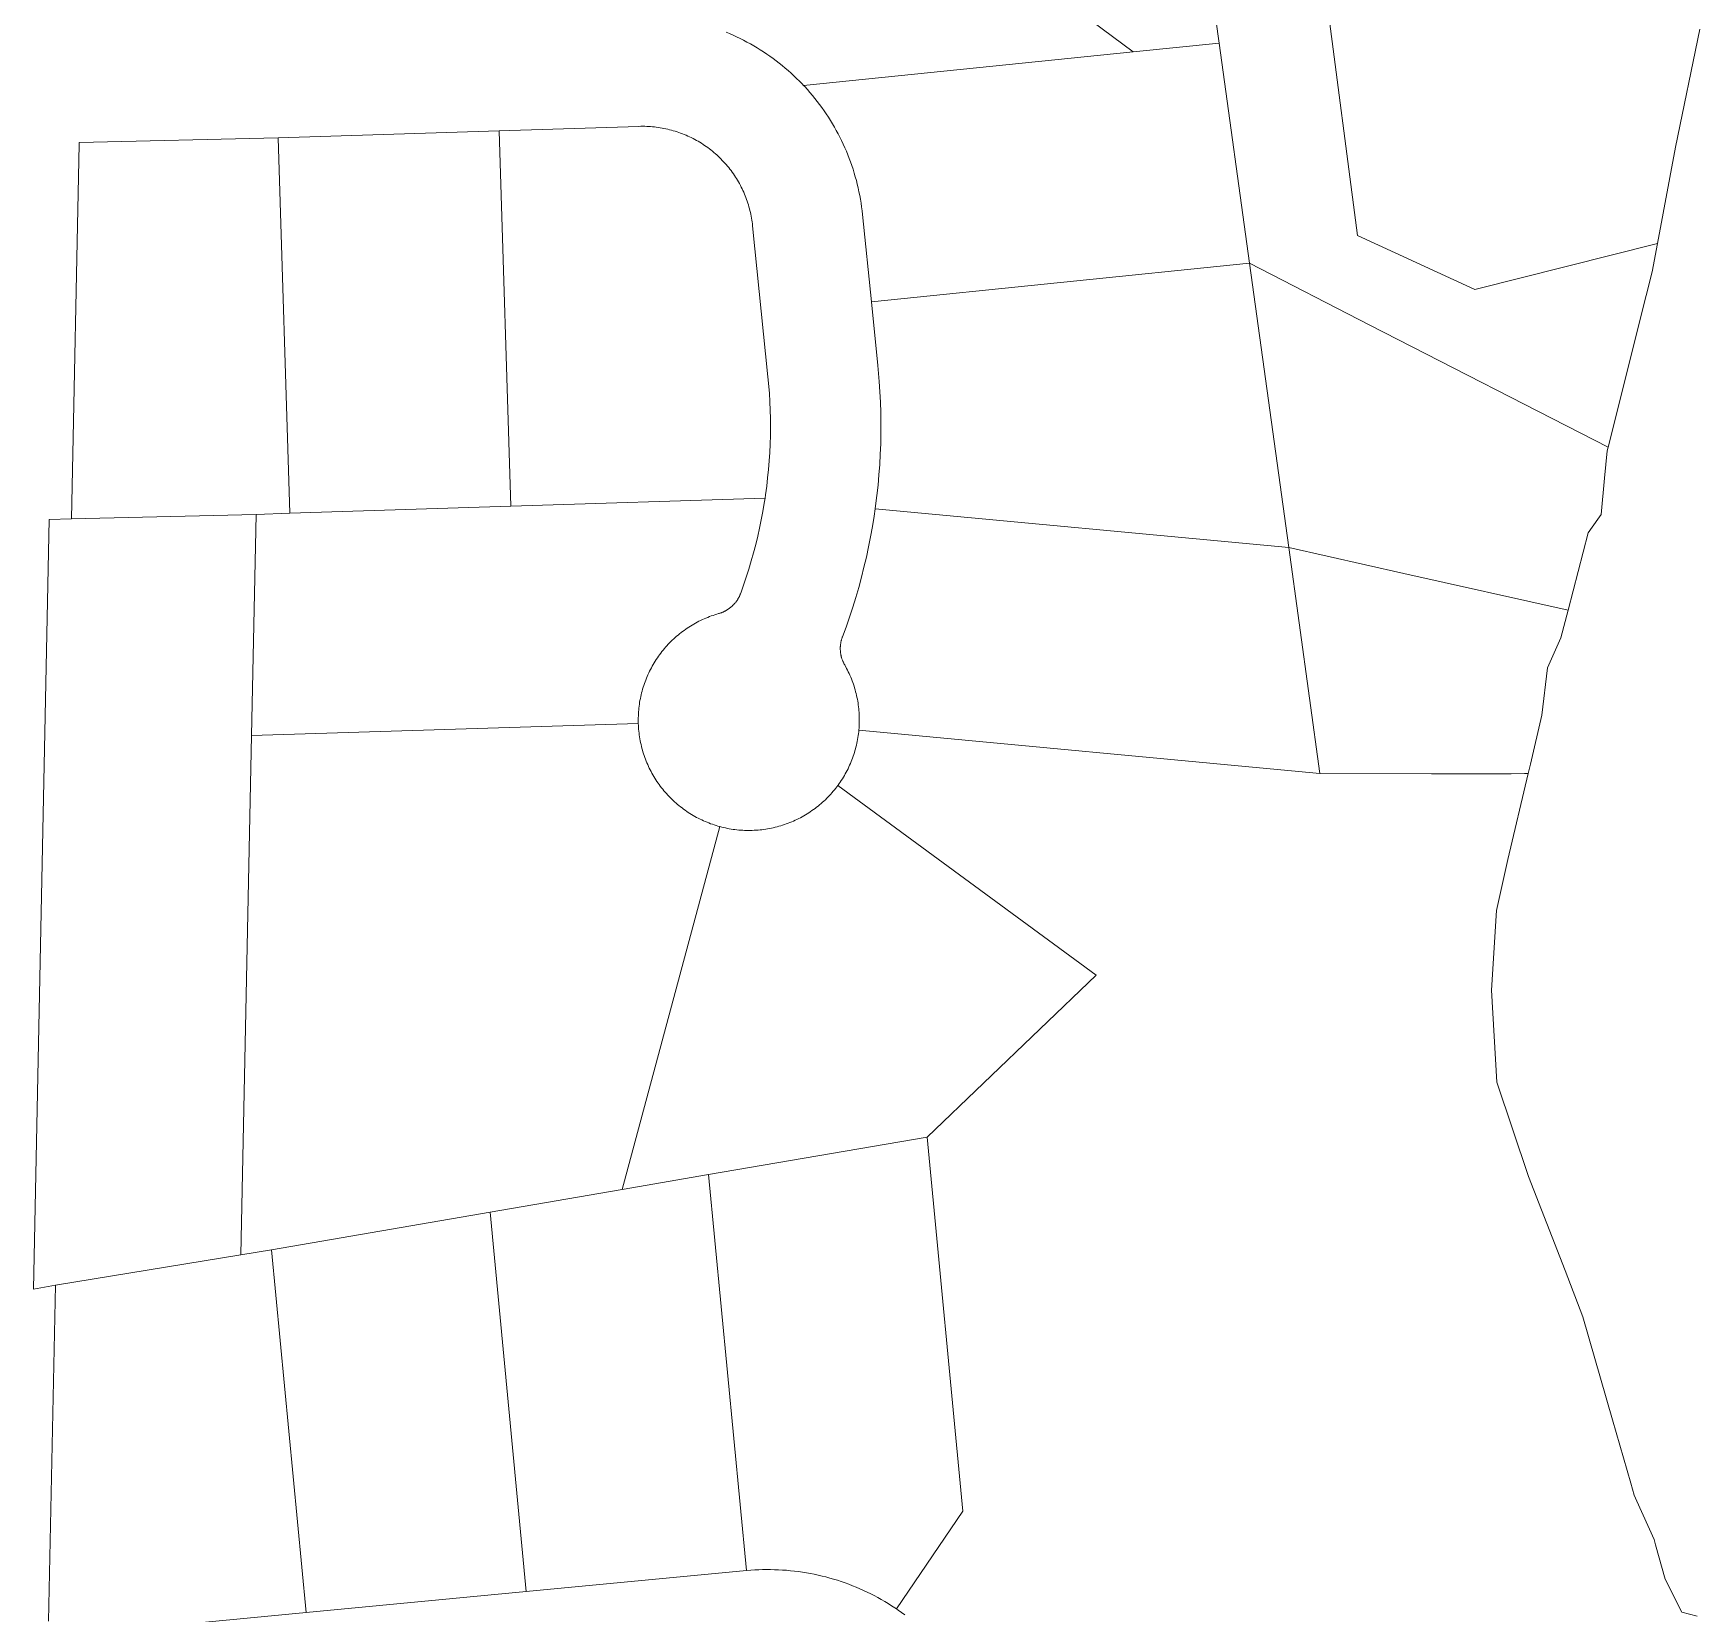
# Model space of a CAD drawing. Header units: feet. Extents: x 865220 to 2774701, y -2240498 to 961524.
# Drawn here: x 2770426 to 2771180, y 957282 to 957997 of the extents above; entities that cross this region are included whole.
import ezdxf

# ---------------------------------------------------------------- set-up
doc = ezdxf.new("R2010")
doc.units = ezdxf.units.FT
doc.header["$LTSCALE"] = 0.015
doc.header["$MEASUREMENT"] = 0
doc.layers.add('Parcels', color=7, linetype='Continuous', lineweight=0)

msp = doc.modelspace()

# ---------------------------------------------------------------- linework, layer by layer
at = {"layer": 'Parcels', "lineweight": 5, "ltscale": 100}
for p, q in [((2770962.39, 957992.75), (2770940.02, 958155.09)), ((2770940.02, 958155.09), (2770962.39, 957992.75)), ((2770763.57, 958107.96), (2770923.44, 957988.79)), ((2771008.45, 958032.2), (2771024.97, 957905.66)), ((2771024.97, 957905.66), (2771008.45, 958032.2)), ((2770739.33, 957997.71), (2770740.94, 957997.04)), ((2770740.94, 957997.04), (2770742.54, 957996.34)), ((2770742.54, 957996.34), (2770744.13, 957995.61)), ((2770744.13, 957995.61), (2770745.7, 957994.85)), ((2770745.7, 957994.85), (2770747.26, 957994.07)), ((2771168.75, 957945.74), (2771179.72, 957999.06)), ((2770747.26, 957994.07), (2770748.81, 957993.25)), ((2770748.81, 957993.25), (2770750.34, 957992.42)), ((2770750.34, 957992.42), (2770751.86, 957991.55)), ((2770751.86, 957991.55), (2770753.36, 957990.66)), ((2770753.36, 957990.66), (2770754.84, 957989.74)), ((2770754.84, 957989.74), (2770756.31, 957988.8)), ((2770756.31, 957988.8), (2770757.77, 957987.83)), ((2770757.77, 957987.83), (2770759.2, 957986.84)), ((2770759.2, 957986.84), (2770760.62, 957985.82)), ((2770774.42, 957973.62), (2770923.44, 957988.79)), ((2770923.44, 957988.79), (2770962.39, 957992.75)), ((2770923.44, 957988.79), (2770923.44, 957988.79)), ((2770976.12, 957893.14), (2770962.39, 957992.75)), ((2770962.39, 957992.75), (2770976.12, 957893.14)), ((2770760.62, 957985.82), (2770762.02, 957984.77)), ((2770762.02, 957984.77), (2770763.4, 957983.71)), ((2770763.4, 957983.71), (2770764.77, 957982.62)), ((2770764.77, 957982.62), (2770766.11, 957981.5)), ((2770766.11, 957981.5), (2770767.44, 957980.36)), ((2770767.44, 957980.36), (2770768.74, 957979.2)), ((2770768.74, 957979.2), (2770770.02, 957978.02)), ((2770770.02, 957978.02), (2770771.29, 957976.81)), ((2770771.29, 957976.81), (2770772.53, 957975.58)), ((2770772.53, 957975.58), (2770773.75, 957974.33)), ((2770773.75, 957974.33), (2770774.42, 957973.62)), ((2770774.42, 957973.62), (2770774.95, 957973.06)), ((2770774.95, 957973.06), (2770776.12, 957971.77)), ((2770776.12, 957971.77), (2770777.27, 957970.46)), ((2770777.27, 957970.46), (2770778.4, 957969.13)), ((2770778.4, 957969.13), (2770779.51, 957967.78)), ((2770779.51, 957967.78), (2770780.59, 957966.41)), ((2770780.59, 957966.41), (2770781.65, 957965.02)), ((2770781.65, 957965.02), (2770782.69, 957963.61)), ((2770782.69, 957963.61), (2770783.7, 957962.18)), ((2770783.7, 957962.18), (2770784.68, 957960.74)), ((2770784.68, 957960.74), (2770785.64, 957959.28)), ((2770785.64, 957959.28), (2770786.57, 957957.81)), ((2770786.57, 957957.81), (2770787.48, 957956.31)), ((2770536.74, 957949.94), (2770446.76, 957947.78)), ((2770636.68, 957953.1), (2770536.74, 957949.94)), ((2770536.74, 957949.94), (2770542.12, 957780.04)), ((2770699.96, 957955.1), (2770636.68, 957953.1)), ((2770642.06, 957783.2), (2770636.68, 957953.1)), ((2770700.83, 957955.12), (2770699.96, 957955.1)), ((2770701.71, 957955.13), (2770700.83, 957955.12)), ((2770702.58, 957955.12), (2770701.71, 957955.13)), ((2770703.45, 957955.09), (2770702.58, 957955.12)), ((2770704.33, 957955.05), (2770703.45, 957955.09)), ((2770705.2, 957954.99), (2770704.33, 957955.05)), ((2770706.07, 957954.92), (2770705.2, 957954.99)), ((2770706.94, 957954.84), (2770706.07, 957954.92)), ((2770707.81, 957954.73), (2770706.94, 957954.84)), ((2770708.67, 957954.62), (2770707.81, 957954.73)), ((2770709.54, 957954.48), (2770708.67, 957954.62)), ((2770710.4, 957954.34), (2770709.54, 957954.48)), ((2770711.26, 957954.18), (2770710.4, 957954.34)), ((2770712.11, 957954), (2770711.26, 957954.18)), ((2770712.97, 957953.81), (2770712.11, 957954)), ((2770713.81, 957953.6), (2770712.97, 957953.81)), ((2770714.66, 957953.38), (2770713.81, 957953.6)), ((2770715.5, 957953.14), (2770714.66, 957953.38)), ((2770716.34, 957952.89), (2770715.5, 957953.14)), ((2770717.17, 957952.63), (2770716.34, 957952.89)), ((2770718, 957952.35), (2770717.17, 957952.63)), ((2770718.82, 957952.05), (2770718, 957952.35)), ((2770719.64, 957951.74), (2770718.82, 957952.05)), ((2770720.45, 957951.42), (2770719.64, 957951.74)), ((2770721.26, 957951.08), (2770720.45, 957951.42)), ((2770722.06, 957950.73), (2770721.26, 957951.08)), ((2770722.85, 957950.37), (2770722.06, 957950.73)), ((2770723.64, 957949.99), (2770722.85, 957950.37)), ((2770724.42, 957949.6), (2770723.64, 957949.99)), ((2770725.19, 957949.19), (2770724.42, 957949.6)), ((2770725.96, 957948.77), (2770725.19, 957949.19)), ((2770787.48, 957956.31), (2770788.36, 957954.81)), ((2770788.36, 957954.81), (2770789.22, 957953.28)), ((2770789.22, 957953.28), (2770790.04, 957951.75)), ((2770790.04, 957951.75), (2770790.85, 957950.19)), ((2770790.85, 957950.19), (2770791.62, 957948.63)), ((2770446.74, 957947.09), (2770443.25, 957777.6)), ((2770446.76, 957947.78), (2770446.74, 957947.09)), ((2770726.72, 957948.34), (2770725.96, 957948.77)), ((2770727.47, 957947.89), (2770726.72, 957948.34)), ((2770728.21, 957947.43), (2770727.47, 957947.89)), ((2770728.95, 957946.96), (2770728.21, 957947.43)), ((2770729.67, 957946.48), (2770728.95, 957946.96)), ((2770730.39, 957945.98), (2770729.67, 957946.48)), ((2770731.1, 957945.47), (2770730.39, 957945.98)), ((2770731.8, 957944.95), (2770731.1, 957945.47)), ((2770732.49, 957944.41), (2770731.8, 957944.95)), ((2770733.18, 957943.87), (2770732.49, 957944.41)), ((2770733.85, 957943.31), (2770733.18, 957943.87)), ((2770734.51, 957942.74), (2770733.85, 957943.31)), ((2770735.16, 957942.16), (2770734.51, 957942.74)), ((2770735.81, 957941.56), (2770735.16, 957942.16)), ((2770736.44, 957940.96), (2770735.81, 957941.56)), ((2770791.62, 957948.63), (2770792.37, 957947.05)), ((2770792.37, 957947.05), (2770793.08, 957945.46)), ((2770793.08, 957945.46), (2770793.78, 957943.86)), ((2770793.78, 957943.86), (2770794.44, 957942.24)), ((2770794.44, 957942.24), (2770795.07, 957940.61)), ((2771160.66, 957902.18), (2771168.75, 957945.74)), ((2770737.06, 957940.35), (2770736.44, 957940.96)), ((2770737.67, 957939.72), (2770737.06, 957940.35)), ((2770738.27, 957939.09), (2770737.67, 957939.72)), ((2770738.86, 957938.44), (2770738.27, 957939.09)), ((2770739.43, 957937.78), (2770738.86, 957938.44)), ((2770740, 957937.12), (2770739.43, 957937.78)), ((2770740.55, 957936.44), (2770740, 957937.12)), ((2770741.1, 957935.76), (2770740.55, 957936.44)), ((2770741.62, 957935.06), (2770741.1, 957935.76)), ((2770742.14, 957934.36), (2770741.62, 957935.06)), ((2770742.65, 957933.64), (2770742.14, 957934.36)), ((2770795.07, 957940.61), (2770795.68, 957938.98)), ((2770795.68, 957938.98), (2770796.26, 957937.33)), ((2770796.26, 957937.33), (2770796.81, 957935.67)), ((2770796.81, 957935.67), (2770797.33, 957934)), ((2770797.33, 957934), (2770797.82, 957932.33)), ((2770743.14, 957932.92), (2770742.65, 957933.64)), ((2770743.62, 957932.19), (2770743.14, 957932.92)), ((2770744.09, 957931.45), (2770743.62, 957932.19)), ((2770744.54, 957930.71), (2770744.09, 957931.45)), ((2770744.98, 957929.95), (2770744.54, 957930.71)), ((2770745.41, 957929.19), (2770744.98, 957929.95)), ((2770745.82, 957928.42), (2770745.41, 957929.19)), ((2770746.23, 957927.64), (2770745.82, 957928.42)), ((2770746.61, 957926.86), (2770746.23, 957927.64)), ((2770746.99, 957926.07), (2770746.61, 957926.86)), ((2770797.82, 957932.33), (2770798.28, 957930.64)), ((2770798.28, 957930.64), (2770798.71, 957928.95)), ((2770798.71, 957928.95), (2770799.11, 957927.25)), ((2770799.11, 957927.25), (2770799.48, 957925.54)), ((2770747.35, 957925.27), (2770746.99, 957926.07)), ((2770747.69, 957924.47), (2770747.35, 957925.27)), ((2770748.02, 957923.66), (2770747.69, 957924.47)), ((2770748.34, 957922.85), (2770748.02, 957923.66)), ((2770748.64, 957922.03), (2770748.34, 957922.85)), ((2770748.93, 957921.21), (2770748.64, 957922.03)), ((2770749.21, 957920.38), (2770748.93, 957921.21)), ((2770749.47, 957919.54), (2770749.21, 957920.38)), ((2770749.71, 957918.7), (2770749.47, 957919.54)), ((2770799.48, 957925.54), (2770799.83, 957923.83)), ((2770799.83, 957923.83), (2770800.14, 957922.11)), ((2770800.14, 957922.11), (2770800.42, 957920.39)), ((2770800.42, 957920.39), (2770800.67, 957918.66)), ((2770749.94, 957917.86), (2770749.71, 957918.7)), ((2770750.16, 957917.01), (2770749.94, 957917.86)), ((2770750.36, 957916.16), (2770750.16, 957917.01)), ((2770750.55, 957915.31), (2770750.36, 957916.16)), ((2770750.72, 957914.45), (2770750.55, 957915.31)), ((2770750.88, 957913.59), (2770750.72, 957914.45)), ((2770751.02, 957912.73), (2770750.88, 957913.59)), ((2770751.14, 957911.87), (2770751.02, 957912.73)), ((2770751.25, 957911), (2770751.14, 957911.87)), ((2770800.67, 957918.66), (2770800.9, 957916.93)), ((2770800.9, 957916.93), (2770801.09, 957915.19)), ((2770801.09, 957915.19), (2770805.1, 957875.73)), ((2770751.35, 957910.13), (2770751.25, 957911)), ((2770758.3, 957841.82), (2770751.35, 957910.13)), ((2771024.97, 957905.66), (2771078.03, 957881.35)), ((2771078.03, 957881.35), (2771024.97, 957905.66)), ((2771078.03, 957881.35), (2771160.66, 957902.18)), ((2771160.66, 957902.18), (2771078.03, 957881.35)), ((2771158.26, 957889.27), (2771160.66, 957902.18)), ((2771160.66, 957902.18), (2771160.66, 957902.18)), ((2770976.12, 957893.14), (2770805.1, 957875.73)), ((2770976.12, 957893.14), (2770976.12, 957893.14)), ((2771030.52, 957865.23), (2770976.12, 957893.14)), ((2770976.12, 957893.14), (2770993.84, 957764.53)), ((2770976.12, 957893.14), (2771030.52, 957865.23)), ((2771152.86, 957867.85), (2771158.26, 957889.27)), ((2770805.1, 957875.73), (2770808.04, 957846.88)), ((2771146.77, 957843.66), (2771152.86, 957867.85)), ((2771138.27, 957809.94), (2771030.52, 957865.23)), ((2771030.52, 957865.23), (2771138.27, 957809.94)), ((2770808.04, 957846.88), (2770808.67, 957839.75)), ((2771138.27, 957809.94), (2771146.77, 957843.66)), ((2770758.93, 957834.38), (2770758.3, 957841.82)), ((2770808.67, 957839.75), (2770808.98, 957835.05)), ((2770759.16, 957830.55), (2770758.93, 957834.38)), ((2770759.32, 957826.72), (2770759.16, 957830.55)), ((2770808.98, 957835.05), (2770809.21, 957830.35)), ((2770809.21, 957830.35), (2770809.36, 957825.64)), ((2770759.41, 957822.88), (2770759.32, 957826.72)), ((2770759.43, 957819.05), (2770759.41, 957822.88)), ((2770809.36, 957825.64), (2770809.42, 957820.94)), ((2770809.42, 957820.94), (2770809.41, 957816.23)), ((2770759.28, 957811.38), (2770759.39, 957815.21)), ((2770759.39, 957815.21), (2770759.43, 957819.05)), ((2770809.41, 957816.23), (2770809.31, 957811.52)), ((2770758.86, 957803.72), (2770759.1, 957807.55)), ((2770759.1, 957807.55), (2770759.28, 957811.38)), ((2770809.12, 957806.82), (2770808.86, 957802.12)), ((2770809.31, 957811.52), (2770809.12, 957806.82)), ((2771136.73, 957795.87), (2771137.86, 957808.31)), ((2771137.86, 957808.31), (2771138.27, 957809.94)), ((2770758.17, 957796.08), (2770758.55, 957799.9)), ((2770758.55, 957799.9), (2770758.86, 957803.72)), ((2770808.86, 957802.12), (2770808.52, 957797.42)), ((2770757.22, 957788.47), (2770757.73, 957792.27)), ((2770757.73, 957792.27), (2770758.17, 957796.08)), ((2770808.09, 957792.73), (2770807.58, 957788.05)), ((2770808.52, 957797.42), (2770808.09, 957792.73)), ((2771135.23, 957779.5), (2771136.73, 957795.87)), ((2770542.12, 957780.04), (2770642.06, 957783.2)), ((2770642.06, 957783.2), (2770542.12, 957780.04)), ((2770756.98, 957786.83), (2770642.06, 957783.2)), ((2770642.06, 957783.2), (2770642.06, 957783.2)), ((2770756, 957780.9), (2770756.64, 957784.68)), ((2770756.64, 957784.68), (2770756.98, 957786.83)), ((2770756.98, 957786.83), (2770757.22, 957788.47)), ((2770756.98, 957786.83), (2770756.98, 957786.83)), ((2770806.99, 957783.38), (2770806.8, 957782.12)), ((2770807.58, 957788.05), (2770806.99, 957783.38)), ((2770433.21, 957777.28), (2770426.04, 957429.09)), ((2770443.25, 957777.6), (2770433.21, 957777.28)), ((2770443.37, 957777.6), (2770443.25, 957777.6)), ((2770443.37, 957777.6), (2770526.84, 957779.56)), ((2770526.84, 957779.56), (2770524.78, 957679.45)), ((2770524.78, 957679.45), (2770526.84, 957779.56)), ((2770542.12, 957780.04), (2770526.84, 957779.56)), ((2770542.12, 957780.04), (2770542.12, 957780.04)), ((2770754.52, 957773.37), (2770755.29, 957777.13)), ((2770755.29, 957777.13), (2770756, 957780.9)), ((2770806.32, 957778.73), (2770805.56, 957774.08)), ((2770806.8, 957782.12), (2770806.32, 957778.73)), ((2770993.84, 957764.53), (2770806.8, 957782.12)), ((2771129.3, 957771.22), (2771133.68, 957777.34)), ((2771133.68, 957777.34), (2771135.23, 957779.5)), ((2771133.68, 957777.34), (2771133.68, 957777.34)), ((2770752.78, 957765.91), (2770753.68, 957769.63)), ((2770753.68, 957769.63), (2770754.52, 957773.37)), ((2770804.73, 957769.45), (2770803.81, 957764.83)), ((2770805.56, 957774.08), (2770804.73, 957769.45)), ((2771120.17, 957736.29), (2771129.3, 957771.22)), ((2770750.77, 957758.5), (2770751.81, 957762.2)), ((2770751.81, 957762.2), (2770752.78, 957765.91)), ((2770803.81, 957764.83), (2770802.82, 957760.23)), ((2770993.84, 957764.53), (2770993.84, 957764.53)), ((2771045.95, 957752.88), (2770993.84, 957764.53)), ((2770993.84, 957764.53), (2771007.92, 957662.27)), ((2770748.51, 957751.17), (2770749.68, 957754.83)), ((2770749.68, 957754.83), (2770750.77, 957758.5)), ((2770801.74, 957755.64), (2770800.58, 957751.08)), ((2770802.82, 957760.23), (2770801.74, 957755.64)), ((2770746, 957743.93), (2770747.29, 957747.54)), ((2770747.29, 957747.54), (2770748.51, 957751.17)), ((2770799.35, 957746.54), (2770798.04, 957742.02)), ((2770800.58, 957751.08), (2770799.35, 957746.54)), ((2771120.17, 957736.29), (2771045.95, 957752.88)), ((2770741.92, 957737.91), (2770742.11, 957738.09)), ((2770742.11, 957738.09), (2770742.3, 957738.27)), ((2770742.3, 957738.27), (2770742.49, 957738.45)), ((2770742.49, 957738.45), (2770742.67, 957738.64)), ((2770742.67, 957738.64), (2770742.86, 957738.83)), ((2770742.86, 957738.83), (2770743.03, 957739.02)), ((2770743.03, 957739.02), (2770743.21, 957739.21)), ((2770743.21, 957739.21), (2770743.38, 957739.41)), ((2770743.38, 957739.41), (2770743.55, 957739.61)), ((2770743.55, 957739.61), (2770743.71, 957739.82)), ((2770743.71, 957739.82), (2770743.87, 957740.03)), ((2770743.87, 957740.03), (2770744.03, 957740.24)), ((2770744.03, 957740.24), (2770744.18, 957740.45)), ((2770744.18, 957740.45), (2770744.33, 957740.66)), ((2770744.33, 957740.66), (2770744.47, 957740.88)), ((2770744.47, 957740.88), (2770744.61, 957741.1)), ((2770744.61, 957741.1), (2770744.75, 957741.33)), ((2770744.75, 957741.33), (2770744.88, 957741.55)), ((2770744.88, 957741.55), (2770745.01, 957741.78)), ((2770745.01, 957741.78), (2770745.14, 957742.01)), ((2770745.14, 957742.01), (2770745.26, 957742.24)), ((2770745.26, 957742.24), (2770745.38, 957742.47)), ((2770745.38, 957742.47), (2770745.49, 957742.71)), ((2770745.49, 957742.71), (2770745.6, 957742.95)), ((2770745.6, 957742.95), (2770745.71, 957743.19)), ((2770745.71, 957743.19), (2770745.81, 957743.43)), ((2770745.81, 957743.43), (2770745.9, 957743.67)), ((2770745.9, 957743.67), (2770746, 957743.93)), ((2770798.04, 957742.02), (2770796.64, 957737.52)), ((2770725.54, 957730.36), (2770726.31, 957730.77)), ((2770726.31, 957730.77), (2770727.08, 957731.18)), ((2770727.08, 957731.18), (2770727.86, 957731.56)), ((2770727.86, 957731.56), (2770728.65, 957731.94)), ((2770728.65, 957731.94), (2770729.45, 957732.29)), ((2770729.45, 957732.29), (2770730.25, 957732.64)), ((2770730.25, 957732.64), (2770731.05, 957732.97)), ((2770731.05, 957732.97), (2770731.87, 957733.29)), ((2770731.87, 957733.29), (2770732.69, 957733.59)), ((2770732.69, 957733.59), (2770733.51, 957733.88)), ((2770733.51, 957733.88), (2770734.34, 957734.15)), ((2770734.34, 957734.15), (2770735.17, 957734.41)), ((2770735.17, 957734.41), (2770736.01, 957734.66)), ((2770736.01, 957734.66), (2770736.26, 957734.73)), ((2770736.26, 957734.73), (2770736.51, 957734.81)), ((2770736.51, 957734.81), (2770736.76, 957734.89)), ((2770736.76, 957734.89), (2770737, 957734.98)), ((2770737, 957734.98), (2770737.25, 957735.07)), ((2770737.25, 957735.07), (2770737.49, 957735.17)), ((2770737.49, 957735.17), (2770737.74, 957735.27)), ((2770737.74, 957735.27), (2770737.98, 957735.37)), ((2770737.98, 957735.37), (2770738.21, 957735.48)), ((2770738.21, 957735.48), (2770738.45, 957735.59)), ((2770738.45, 957735.59), (2770738.69, 957735.71)), ((2770738.69, 957735.71), (2770738.92, 957735.83)), ((2770738.92, 957735.83), (2770739.15, 957735.95)), ((2770739.15, 957735.95), (2770739.38, 957736.08)), ((2770739.38, 957736.08), (2770739.6, 957736.21)), ((2770739.6, 957736.21), (2770739.83, 957736.35)), ((2770739.83, 957736.35), (2770740.05, 957736.49)), ((2770740.05, 957736.49), (2770740.27, 957736.63)), ((2770740.27, 957736.63), (2770740.48, 957736.78)), ((2770740.48, 957736.78), (2770740.7, 957736.93)), ((2770740.7, 957736.93), (2770740.91, 957737.08)), ((2770740.91, 957737.08), (2770741.12, 957737.24)), ((2770741.12, 957737.24), (2770741.32, 957737.4)), ((2770741.32, 957737.4), (2770741.52, 957737.57)), ((2770741.52, 957737.57), (2770741.72, 957737.74)), ((2770741.72, 957737.74), (2770741.92, 957737.91)), ((2770795.17, 957733.05), (2770793.62, 957728.6)), ((2770796.64, 957737.52), (2770795.17, 957733.05)), ((2771116.88, 957723.7), (2771120.17, 957736.29)), ((2770715.02, 957722.63), (2770715.66, 957723.23)), ((2770715.66, 957723.23), (2770716.3, 957723.82)), ((2770716.3, 957723.82), (2770716.96, 957724.39)), ((2770716.96, 957724.39), (2770717.62, 957724.96)), ((2770717.62, 957724.96), (2770718.3, 957725.51)), ((2770718.3, 957725.51), (2770718.98, 957726.05)), ((2770718.98, 957726.05), (2770719.68, 957726.58)), ((2770719.68, 957726.58), (2770720.38, 957727.1)), ((2770720.38, 957727.1), (2770721.09, 957727.6)), ((2770721.09, 957727.6), (2770721.81, 957728.09)), ((2770721.81, 957728.09), (2770722.54, 957728.57)), ((2770722.54, 957728.57), (2770723.28, 957729.04)), ((2770723.28, 957729.04), (2770724.02, 957729.49)), ((2770724.02, 957729.49), (2770724.78, 957729.93)), ((2770724.78, 957729.93), (2770725.54, 957730.36)), ((2770791.59, 957722.94), (2770791.52, 957722.69)), ((2770791.66, 957723.19), (2770791.59, 957722.94)), ((2770791.74, 957723.44), (2770791.66, 957723.19)), ((2770791.82, 957723.69), (2770791.74, 957723.44)), ((2770791.91, 957723.94), (2770791.82, 957723.69)), ((2770792, 957724.18), (2770791.91, 957723.94)), ((2770793.62, 957728.6), (2770792, 957724.18)), ((2771110.85, 957710.17), (2771116.88, 957723.7)), ((2770708.28, 957714.64), (2770708.77, 957715.36)), ((2770708.77, 957715.36), (2770709.28, 957716.07)), ((2770709.28, 957716.07), (2770709.81, 957716.77)), ((2770709.81, 957716.77), (2770710.34, 957717.46)), ((2770710.34, 957717.46), (2770710.88, 957718.14)), ((2770710.88, 957718.14), (2770711.44, 957718.81)), ((2770711.44, 957718.81), (2770712.01, 957719.48)), ((2770712.01, 957719.48), (2770712.59, 957720.13)), ((2770712.59, 957720.13), (2770713.18, 957720.77)), ((2770713.18, 957720.77), (2770713.78, 957721.4)), ((2770713.78, 957721.4), (2770714.4, 957722.02)), ((2770714.4, 957722.02), (2770715.02, 957722.63)), ((2770791.04, 957719.59), (2770791.03, 957719.33)), ((2770791.03, 957719.33), (2770791.03, 957719.07)), ((2770791.03, 957719.07), (2770791.03, 957718.8)), ((2770791.03, 957718.8), (2770791.03, 957718.54)), ((2770791.03, 957718.54), (2770791.04, 957718.28)), ((2770791.06, 957719.85), (2770791.04, 957719.59)), ((2770791.04, 957718.28), (2770791.05, 957718.02)), ((2770791.05, 957718.02), (2770791.07, 957717.76)), ((2770791.08, 957720.11), (2770791.06, 957719.85)), ((2770791.07, 957717.76), (2770791.09, 957717.5)), ((2770791.1, 957720.37), (2770791.08, 957720.11)), ((2770791.09, 957717.5), (2770791.12, 957717.24)), ((2770791.13, 957720.63), (2770791.1, 957720.37)), ((2770791.12, 957717.24), (2770791.15, 957716.98)), ((2770791.16, 957720.89), (2770791.13, 957720.63)), ((2770791.15, 957716.98), (2770791.18, 957716.72)), ((2770791.2, 957721.15), (2770791.16, 957720.89)), ((2770791.18, 957716.72), (2770791.22, 957716.46)), ((2770791.24, 957721.41), (2770791.2, 957721.15)), ((2770791.22, 957716.46), (2770791.27, 957716.2)), ((2770791.29, 957721.67), (2770791.24, 957721.41)), ((2770791.27, 957716.2), (2770791.32, 957715.94)), ((2770791.34, 957721.92), (2770791.29, 957721.67)), ((2770791.32, 957715.94), (2770791.37, 957715.69)), ((2770791.39, 957722.18), (2770791.34, 957721.92)), ((2770791.37, 957715.69), (2770791.43, 957715.43)), ((2770791.45, 957722.43), (2770791.39, 957722.18)), ((2770791.43, 957715.43), (2770791.49, 957715.18)), ((2770791.52, 957722.69), (2770791.45, 957722.43)), ((2770704.03, 957707.04), (2770704.39, 957707.83)), ((2770704.39, 957707.83), (2770704.77, 957708.62)), ((2770704.77, 957708.62), (2770705.16, 957709.39)), ((2770705.16, 957709.39), (2770705.57, 957710.17)), ((2770705.57, 957710.17), (2770705.99, 957710.93)), ((2770705.99, 957710.93), (2770706.42, 957711.69)), ((2770706.42, 957711.69), (2770706.87, 957712.44)), ((2770706.87, 957712.44), (2770707.32, 957713.18)), ((2770707.32, 957713.18), (2770707.79, 957713.92)), ((2770707.79, 957713.92), (2770708.28, 957714.64)), ((2770791.49, 957715.18), (2770791.56, 957714.93)), ((2770791.56, 957714.93), (2770791.63, 957714.67)), ((2770791.63, 957714.67), (2770791.7, 957714.42)), ((2770791.7, 957714.42), (2770791.78, 957714.17)), ((2770791.78, 957714.17), (2770791.87, 957713.93)), ((2770791.87, 957713.93), (2770791.96, 957713.68)), ((2770791.96, 957713.68), (2770792.05, 957713.43)), ((2770792.05, 957713.43), (2770792.15, 957713.19)), ((2770792.15, 957713.19), (2770792.25, 957712.95)), ((2770792.25, 957712.95), (2770792.35, 957712.71)), ((2770792.35, 957712.71), (2770792.46, 957712.47)), ((2770792.46, 957712.47), (2770792.58, 957712.24)), ((2770792.58, 957712.24), (2770792.7, 957712)), ((2770792.7, 957712), (2770792.82, 957711.77)), ((2770792.82, 957711.77), (2770793.01, 957711.42)), ((2770793.01, 957711.42), (2770793.85, 957709.89)), ((2770793.85, 957709.89), (2770794.25, 957709.12)), ((2770794.25, 957709.12), (2770794.64, 957708.34)), ((2770794.64, 957708.34), (2770795.01, 957707.55)), ((2771108.35, 957688.7), (2771110.85, 957710.17)), ((2770701.39, 957699.65), (2770701.62, 957700.49)), ((2770701.62, 957700.49), (2770701.87, 957701.32)), ((2770701.87, 957701.32), (2770702.14, 957702.16)), ((2770702.14, 957702.16), (2770702.42, 957702.98)), ((2770702.42, 957702.98), (2770702.71, 957703.8)), ((2770702.71, 957703.8), (2770703.02, 957704.62)), ((2770703.02, 957704.62), (2770703.34, 957705.43)), ((2770703.34, 957705.43), (2770703.68, 957706.24)), ((2770703.68, 957706.24), (2770704.03, 957707.04)), ((2770795.01, 957707.55), (2770795.37, 957706.75)), ((2770795.37, 957706.75), (2770795.72, 957705.95)), ((2770795.72, 957705.95), (2770796.05, 957705.14)), ((2770796.05, 957705.14), (2770796.37, 957704.33)), ((2770796.37, 957704.33), (2770796.67, 957703.51)), ((2770796.67, 957703.51), (2770796.96, 957702.69)), ((2770796.96, 957702.69), (2770797.23, 957701.86)), ((2770797.23, 957701.86), (2770797.49, 957701.03)), ((2770797.49, 957701.03), (2770797.74, 957700.19)), ((2770699.93, 957691.94), (2770700.04, 957692.81)), ((2770700.04, 957692.81), (2770700.15, 957693.67)), ((2770700.15, 957693.67), (2770700.28, 957694.53)), ((2770700.28, 957694.53), (2770700.43, 957695.39)), ((2770700.43, 957695.39), (2770700.59, 957696.25)), ((2770700.59, 957696.25), (2770700.77, 957697.11)), ((2770700.77, 957697.11), (2770700.96, 957697.96)), ((2770700.96, 957697.96), (2770701.17, 957698.8)), ((2770701.17, 957698.8), (2770701.39, 957699.65)), ((2770797.74, 957700.19), (2770797.97, 957699.35)), ((2770797.97, 957699.35), (2770798.19, 957698.5)), ((2770798.19, 957698.5), (2770798.39, 957697.65)), ((2770798.39, 957697.65), (2770798.57, 957696.8)), ((2770798.57, 957696.8), (2770798.74, 957695.95)), ((2770798.74, 957695.95), (2770798.9, 957695.09)), ((2770798.9, 957695.09), (2770799.04, 957694.23)), ((2770799.04, 957694.23), (2770799.17, 957693.36)), ((2770799.17, 957693.36), (2770799.28, 957692.5)), ((2770699.64, 957686.71), (2770699.65, 957687.59)), ((2770699.65, 957685.84), (2770699.64, 957686.71)), ((2770699.65, 957687.59), (2770699.68, 957688.46)), ((2770699.67, 957684.97), (2770699.65, 957685.84)), ((2770699.68, 957688.46), (2770699.72, 957689.33)), ((2770699.72, 957689.33), (2770699.78, 957690.2)), ((2770699.78, 957690.2), (2770699.85, 957691.07)), ((2770699.85, 957691.07), (2770699.93, 957691.94)), ((2770799.28, 957692.5), (2770799.38, 957691.63)), ((2770799.38, 957691.63), (2770799.46, 957690.76)), ((2770799.46, 957690.76), (2770799.52, 957689.89)), ((2770799.52, 957689.89), (2770799.57, 957689.02)), ((2770799.57, 957689.02), (2770799.61, 957688.15)), ((2770799.62, 957685.53), (2770799.6, 957684.66)), ((2770799.61, 957688.15), (2770799.63, 957687.28)), ((2770799.63, 957686.4), (2770799.62, 957685.53)), ((2770799.63, 957687.28), (2770799.63, 957686.4)), ((2771103.13, 957666.54), (2771108.35, 957688.7)), ((2770519.93, 957444.52), (2770524.78, 957679.45)), ((2770524.78, 957679.45), (2770699.67, 957684.97)), ((2770524.78, 957679.45), (2770524.78, 957679.45)), ((2770699.67, 957684.97), (2770699.67, 957684.97)), ((2770699.7, 957684.1), (2770699.67, 957684.97)), ((2770699.76, 957683.23), (2770699.7, 957684.1)), ((2770699.82, 957682.36), (2770699.76, 957683.23)), ((2770699.9, 957681.49), (2770699.82, 957682.36)), ((2770700, 957680.62), (2770699.9, 957681.49)), ((2770700.11, 957679.76), (2770700, 957680.62)), ((2770700.24, 957678.89), (2770700.11, 957679.76)), ((2770700.38, 957678.03), (2770700.24, 957678.89)), ((2770700.53, 957677.17), (2770700.38, 957678.03)), ((2770798.85, 957677.72), (2770798.68, 957676.87)), ((2770798.99, 957678.59), (2770798.85, 957677.72)), ((2770799.13, 957679.45), (2770798.99, 957678.59)), ((2770799.24, 957680.31), (2770799.13, 957679.45)), ((2770799.34, 957681.18), (2770799.24, 957680.31)), ((2770799.41, 957681.88), (2770799.34, 957681.18)), ((2770799.43, 957682.05), (2770799.41, 957681.88)), ((2770799.41, 957681.88), (2771007.92, 957662.27)), ((2771007.92, 957662.27), (2770799.41, 957681.88)), ((2770799.5, 957682.92), (2770799.43, 957682.05)), ((2770799.56, 957683.79), (2770799.5, 957682.92)), ((2770799.6, 957684.66), (2770799.56, 957683.79)), ((2770700.71, 957676.32), (2770700.53, 957677.17)), ((2770700.89, 957675.46), (2770700.71, 957676.32)), ((2770701.09, 957674.62), (2770700.89, 957675.46)), ((2770701.31, 957673.77), (2770701.09, 957674.62)), ((2770701.54, 957672.93), (2770701.31, 957673.77)), ((2770701.78, 957672.09), (2770701.54, 957672.93)), ((2770702.04, 957671.26), (2770701.78, 957672.09)), ((2770702.32, 957670.43), (2770702.04, 957671.26)), ((2770702.61, 957669.61), (2770702.32, 957670.43)), ((2770796.86, 957670.14), (2770796.57, 957669.31)), ((2770797.14, 957670.96), (2770796.86, 957670.14)), ((2770797.4, 957671.79), (2770797.14, 957670.96)), ((2770797.65, 957672.63), (2770797.4, 957671.79)), ((2770797.89, 957673.47), (2770797.65, 957672.63)), ((2770798.11, 957674.31), (2770797.89, 957673.47)), ((2770798.32, 957675.16), (2770798.11, 957674.31)), ((2770798.51, 957676.01), (2770798.32, 957675.16)), ((2770798.68, 957676.87), (2770798.51, 957676.01)), ((2770702.91, 957668.79), (2770702.61, 957669.61)), ((2770703.23, 957667.98), (2770702.91, 957668.79)), ((2770703.56, 957667.17), (2770703.23, 957667.98)), ((2770703.9, 957666.37), (2770703.56, 957667.17)), ((2770704.26, 957665.57), (2770703.9, 957666.37)), ((2770704.64, 957664.78), (2770704.26, 957665.57)), ((2770705.02, 957664), (2770704.64, 957664.78)), ((2770705.42, 957663.23), (2770705.02, 957664)), ((2770705.84, 957662.46), (2770705.42, 957663.23)), ((2770793.71, 957662.95), (2770793.29, 957662.19)), ((2770794.11, 957663.72), (2770793.71, 957662.95)), ((2770794.51, 957664.5), (2770794.11, 957663.72)), ((2770794.88, 957665.29), (2770794.51, 957664.5)), ((2770795.25, 957666.08), (2770794.88, 957665.29)), ((2770795.6, 957666.88), (2770795.25, 957666.08)), ((2770795.93, 957667.69), (2770795.6, 957666.88)), ((2770796.26, 957668.5), (2770795.93, 957667.69)), ((2770796.57, 957669.31), (2770796.26, 957668.5)), ((2771102.13, 957662.29), (2771103.13, 957666.54)), ((2770706.27, 957661.7), (2770705.84, 957662.46)), ((2770706.71, 957660.94), (2770706.27, 957661.7)), ((2770707.16, 957660.2), (2770706.71, 957660.94)), ((2770707.63, 957659.46), (2770707.16, 957660.2)), ((2770708.1, 957658.73), (2770707.63, 957659.46)), ((2770708.6, 957658.01), (2770708.1, 957658.73)), ((2770709.1, 957657.3), (2770708.6, 957658.01)), ((2770709.62, 957656.6), (2770709.1, 957657.3)), ((2770710.15, 957655.9), (2770709.62, 957656.6)), ((2770710.69, 957655.22), (2770710.15, 957655.9)), ((2770711.24, 957654.54), (2770710.69, 957655.22)), ((2770788.94, 957655.66), (2770788.39, 957654.98)), ((2770789.47, 957656.35), (2770788.94, 957655.66)), ((2770789.91, 957656.94), (2770789.47, 957656.35)), ((2770789.99, 957657.05), (2770789.91, 957656.94)), ((2770789.91, 957656.94), (2770906.71, 957571.04)), ((2770790.5, 957657.76), (2770789.99, 957657.05)), ((2770791, 957658.47), (2770790.5, 957657.76)), ((2770791.48, 957659.2), (2770791, 957658.47)), ((2770791.95, 957659.93), (2770791.48, 957659.2)), ((2770792.41, 957660.68), (2770791.95, 957659.93)), ((2770792.86, 957661.43), (2770792.41, 957660.68)), ((2770793.29, 957662.19), (2770792.86, 957661.43)), ((2771007.92, 957662.27), (2771007.92, 957662.27)), ((2771007.92, 957662.27), (2771058.39, 957662.25)), ((2771058.39, 957662.25), (2771094.43, 957662.24)), ((2771092.97, 957623.4), (2771102.13, 957662.29)), ((2771100.55, 957662.28), (2771094.43, 957662.24)), ((2771102.13, 957662.29), (2771100.55, 957662.28)), ((2771100.55, 957662.28), (2771102.13, 957662.29)), ((2771100.55, 957662.28), (2771100.55, 957662.28)), ((2770711.81, 957653.88), (2770711.24, 957654.54)), ((2770712.38, 957653.22), (2770711.81, 957653.88)), ((2770712.97, 957652.58), (2770712.38, 957653.22)), ((2770713.57, 957651.94), (2770712.97, 957652.58)), ((2770714.18, 957651.32), (2770713.57, 957651.94)), ((2770714.8, 957650.7), (2770714.18, 957651.32)), ((2770715.43, 957650.1), (2770714.8, 957650.7)), ((2770716.07, 957649.51), (2770715.43, 957650.1)), ((2770716.72, 957648.93), (2770716.07, 957649.51)), ((2770717.38, 957648.36), (2770716.72, 957648.93)), ((2770718.06, 957647.8), (2770717.38, 957648.36)), ((2770718.74, 957647.26), (2770718.06, 957647.8)), ((2770780.98, 957647.61), (2770780.3, 957647.07)), ((2770781.66, 957648.16), (2770780.98, 957647.61)), ((2770782.32, 957648.73), (2770781.66, 957648.16)), ((2770782.98, 957649.3), (2770782.32, 957648.73)), ((2770783.62, 957649.89), (2770782.98, 957649.3)), ((2770784.26, 957650.49), (2770783.62, 957649.89)), ((2770784.88, 957651.1), (2770784.26, 957650.49)), ((2770785.49, 957651.72), (2770784.88, 957651.1)), ((2770786.1, 957652.35), (2770785.49, 957651.72)), ((2770786.69, 957652.99), (2770786.1, 957652.35)), ((2770787.27, 957653.64), (2770786.69, 957652.99)), ((2770787.84, 957654.3), (2770787.27, 957653.64)), ((2770788.39, 957654.98), (2770787.84, 957654.3)), ((2770719.43, 957646.73), (2770718.74, 957647.26)), ((2770720.13, 957646.2), (2770719.43, 957646.73)), ((2770720.84, 957645.7), (2770720.13, 957646.2)), ((2770721.55, 957645.2), (2770720.84, 957645.7)), ((2770722.28, 957644.72), (2770721.55, 957645.2)), ((2770723.01, 957644.24), (2770722.28, 957644.72)), ((2770723.76, 957643.79), (2770723.01, 957644.24)), ((2770724.51, 957643.34), (2770723.76, 957643.79)), ((2770725.27, 957642.91), (2770724.51, 957643.34)), ((2770726.03, 957642.49), (2770725.27, 957642.91)), ((2770726.8, 957642.08), (2770726.03, 957642.49)), ((2770727.58, 957641.69), (2770726.8, 957642.08)), ((2770728.37, 957641.31), (2770727.58, 957641.69)), ((2770729.16, 957640.95), (2770728.37, 957641.31)), ((2770729.96, 957640.6), (2770729.16, 957640.95)), ((2770730.77, 957640.26), (2770729.96, 957640.6)), ((2770731.58, 957639.94), (2770730.77, 957640.26)), ((2770768.22, 957640.15), (2770767.41, 957639.83)), ((2770769.03, 957640.48), (2770768.22, 957640.15)), ((2770769.83, 957640.82), (2770769.03, 957640.48)), ((2770770.63, 957641.18), (2770769.83, 957640.82)), ((2770771.42, 957641.56), (2770770.63, 957641.18)), ((2770772.2, 957641.94), (2770771.42, 957641.56)), ((2770772.97, 957642.34), (2770772.2, 957641.94)), ((2770773.74, 957642.76), (2770772.97, 957642.34)), ((2770774.5, 957643.19), (2770773.74, 957642.76)), ((2770775.25, 957643.63), (2770774.5, 957643.19)), ((2770776, 957644.08), (2770775.25, 957643.63)), ((2770776.74, 957644.55), (2770776, 957644.08)), ((2770777.47, 957645.03), (2770776.74, 957644.55)), ((2770778.19, 957645.52), (2770777.47, 957645.03)), ((2770778.9, 957646.02), (2770778.19, 957645.52)), ((2770779.6, 957646.54), (2770778.9, 957646.02)), ((2770780.3, 957647.07), (2770779.6, 957646.54)), ((2770736.55, 957638.31), (2770692.38, 957474.17)), ((2770732.39, 957639.63), (2770731.58, 957639.94)), ((2770733.22, 957639.34), (2770732.39, 957639.63)), ((2770734.04, 957639.06), (2770733.22, 957639.34)), ((2770734.87, 957638.8), (2770734.04, 957639.06)), ((2770735.71, 957638.54), (2770734.87, 957638.8)), ((2770736.55, 957638.31), (2770735.71, 957638.54)), ((2770736.55, 957638.31), (2770736.55, 957638.31)), ((2770737.39, 957638.09), (2770736.55, 957638.31)), ((2770738.24, 957637.88), (2770737.39, 957638.09)), ((2770739.09, 957637.69), (2770738.24, 957637.88)), ((2770739.95, 957637.51), (2770739.09, 957637.69)), ((2770740.8, 957637.35), (2770739.95, 957637.51)), ((2770741.66, 957637.2), (2770740.8, 957637.35)), ((2770742.53, 957637.07), (2770741.66, 957637.2)), ((2770743.39, 957636.96), (2770742.53, 957637.07)), ((2770744.26, 957636.86), (2770743.39, 957636.96)), ((2770745.13, 957636.77), (2770744.26, 957636.86)), ((2770746, 957636.7), (2770745.13, 957636.77)), ((2770746.87, 957636.64), (2770746, 957636.7)), ((2770747.74, 957636.6), (2770746.87, 957636.64)), ((2770748.61, 957636.58), (2770747.74, 957636.6)), ((2770749.48, 957636.57), (2770748.61, 957636.58)), ((2770750.36, 957636.57), (2770749.48, 957636.57)), ((2770751.23, 957636.59), (2770750.36, 957636.57)), ((2770752.1, 957636.63), (2770751.23, 957636.59)), ((2770752.97, 957636.68), (2770752.1, 957636.63)), ((2770753.84, 957636.74), (2770752.97, 957636.68)), ((2770754.71, 957636.82), (2770753.84, 957636.74)), ((2770755.58, 957636.92), (2770754.71, 957636.82)), ((2770756.44, 957637.03), (2770755.58, 957636.92)), ((2770757.31, 957637.16), (2770756.44, 957637.03)), ((2770758.17, 957637.3), (2770757.31, 957637.16)), ((2770759.03, 957637.45), (2770758.17, 957637.3)), ((2770759.88, 957637.63), (2770759.03, 957637.45)), ((2770760.73, 957637.81), (2770759.88, 957637.63)), ((2770761.58, 957638.01), (2770760.73, 957637.81)), ((2770762.43, 957638.23), (2770761.58, 957638.01)), ((2770763.27, 957638.46), (2770762.43, 957638.23)), ((2770764.11, 957638.7), (2770763.27, 957638.46)), ((2770764.94, 957638.96), (2770764.11, 957638.7)), ((2770765.77, 957639.24), (2770764.94, 957638.96)), ((2770766.59, 957639.53), (2770765.77, 957639.24)), ((2770767.41, 957639.83), (2770766.59, 957639.53)), ((2771087.82, 957600.41), (2771092.97, 957623.4)), ((2771085.57, 957564.24), (2771087.82, 957600.41)), ((2770906.71, 957571.04), (2770830.28, 957497.87)), ((2771087.95, 957522.75), (2771085.57, 957564.24)), ((2771102.37, 957479.98), (2771087.95, 957522.75)), ((2770830.28, 957497.87), (2770731.45, 957480.88)), ((2770830.28, 957497.87), (2770830.28, 957497.87)), ((2770846.43, 957328.66), (2770830.28, 957497.87)), ((2770632.63, 957463.9), (2770692.38, 957474.17)), ((2770692.38, 957474.17), (2770632.63, 957463.9)), ((2770692.38, 957474.17), (2770731.45, 957480.88)), ((2770731.45, 957480.88), (2770748.56, 957301.72)), ((2770748.56, 957301.72), (2770731.45, 957480.88)), ((2771118.82, 957437.45), (2771102.37, 957479.98)), ((2770533.81, 957446.91), (2770632.63, 957463.9)), ((2770632.63, 957463.9), (2770533.81, 957446.91)), ((2770632.63, 957463.9), (2770649.02, 957292.21)), ((2770519.93, 957444.52), (2770436.07, 957430.81)), ((2770519.93, 957444.52), (2770533.81, 957446.91)), ((2770549.48, 957282.71), (2770533.81, 957446.91)), ((2771126.91, 957416.55), (2771118.82, 957437.45)), ((2770426.04, 957429.09), (2770436.07, 957430.81)), ((2770436.07, 957430.81), (2770432.94, 957278.86)), ((2771140.28, 957369.96), (2771126.91, 957416.55)), ((2771148.52, 957341.23), (2771140.28, 957369.96)), ((2771150.07, 957335.84), (2771148.52, 957341.23)), ((2771151.29, 957333.13), (2771150.07, 957335.84)), ((2771159.14, 957315.73), (2771151.29, 957333.13)), ((2770816.43, 957284.38), (2770846.43, 957328.66)), ((2771159.8, 957313.31), (2771159.14, 957315.73)), ((2771164.05, 957297.8), (2771159.8, 957313.31)), ((2770649.02, 957292.21), (2770748.56, 957301.72)), ((2770748.56, 957301.72), (2770750.5, 957301.88)), ((2770748.56, 957301.72), (2770748.56, 957301.72)), ((2770750.5, 957301.88), (2770752.3, 957302.01)), ((2770752.3, 957302.01), (2770754.11, 957302.1)), ((2770754.11, 957302.1), (2770755.91, 957302.16)), ((2770755.91, 957302.16), (2770757.72, 957302.18)), ((2770757.72, 957302.18), (2770759.52, 957302.18)), ((2770759.52, 957302.18), (2770761.33, 957302.14)), ((2770761.33, 957302.14), (2770763.14, 957302.08)), ((2770763.14, 957302.08), (2770764.94, 957301.98)), ((2770764.94, 957301.98), (2770766.74, 957301.85)), ((2770766.74, 957301.85), (2770768.54, 957301.69)), ((2770768.54, 957301.69), (2770770.34, 957301.49)), ((2770770.34, 957301.49), (2770772.13, 957301.27)), ((2770772.13, 957301.27), (2770773.92, 957301.02)), ((2770773.92, 957301.02), (2770775.7, 957300.73)), ((2770775.7, 957300.73), (2770777.48, 957300.41)), ((2770777.48, 957300.41), (2770779.25, 957300.06)), ((2770779.25, 957300.06), (2770781.02, 957299.68)), ((2770781.02, 957299.68), (2770782.78, 957299.27)), ((2770782.78, 957299.27), (2770784.53, 957298.83)), ((2770784.53, 957298.83), (2770786.27, 957298.36)), ((2770786.27, 957298.36), (2770788.01, 957297.86)), ((2770788.01, 957297.86), (2770789.73, 957297.33)), ((2770789.73, 957297.33), (2770791.45, 957296.76)), ((2770791.45, 957296.76), (2770793.16, 957296.17)), ((2770793.16, 957296.17), (2770794.85, 957295.55)), ((2770794.85, 957295.55), (2770796.54, 957294.9)), ((2770796.54, 957294.9), (2770798.21, 957294.22)), ((2770798.21, 957294.22), (2770799.87, 957293.51)), ((2770799.87, 957293.51), (2770801.52, 957292.77)), ((2771171.65, 957282.97), (2771164.05, 957297.8)), ((2770549.48, 957282.71), (2770649.02, 957292.21)), ((2770649.02, 957292.21), (2770649.02, 957292.21)), ((2770801.52, 957292.77), (2770803.16, 957292)), ((2770803.16, 957292), (2770804.78, 957291.21)), ((2770804.78, 957291.21), (2770806.39, 957290.39)), ((2770806.39, 957290.39), (2770807.98, 957289.53)), ((2770807.98, 957289.53), (2770809.56, 957288.65)), ((2770809.56, 957288.65), (2770811.12, 957287.75)), ((2770811.12, 957287.75), (2770812.67, 957286.81)), ((2770812.67, 957286.81), (2770814.2, 957285.85)), ((2770814.2, 957285.85), (2770815.71, 957284.87)), ((2770489.76, 957277.01), (2770549.48, 957282.71)), ((2770549.48, 957282.71), (2770549.48, 957282.71)), ((2770815.71, 957284.87), (2770816.43, 957284.38)), ((2770816.43, 957284.38), (2770816.43, 957284.38)), ((2770816.43, 957284.38), (2770817.2, 957283.85)), ((2770817.2, 957283.85), (2770818.68, 957282.81)), ((2770818.68, 957282.81), (2770820.14, 957281.75)), ((2771178.51, 957281.05), (2771171.65, 957282.97))]:
    msp.add_line(p, q, dxfattribs=at)

doc.saveas('drawing.dxf')
